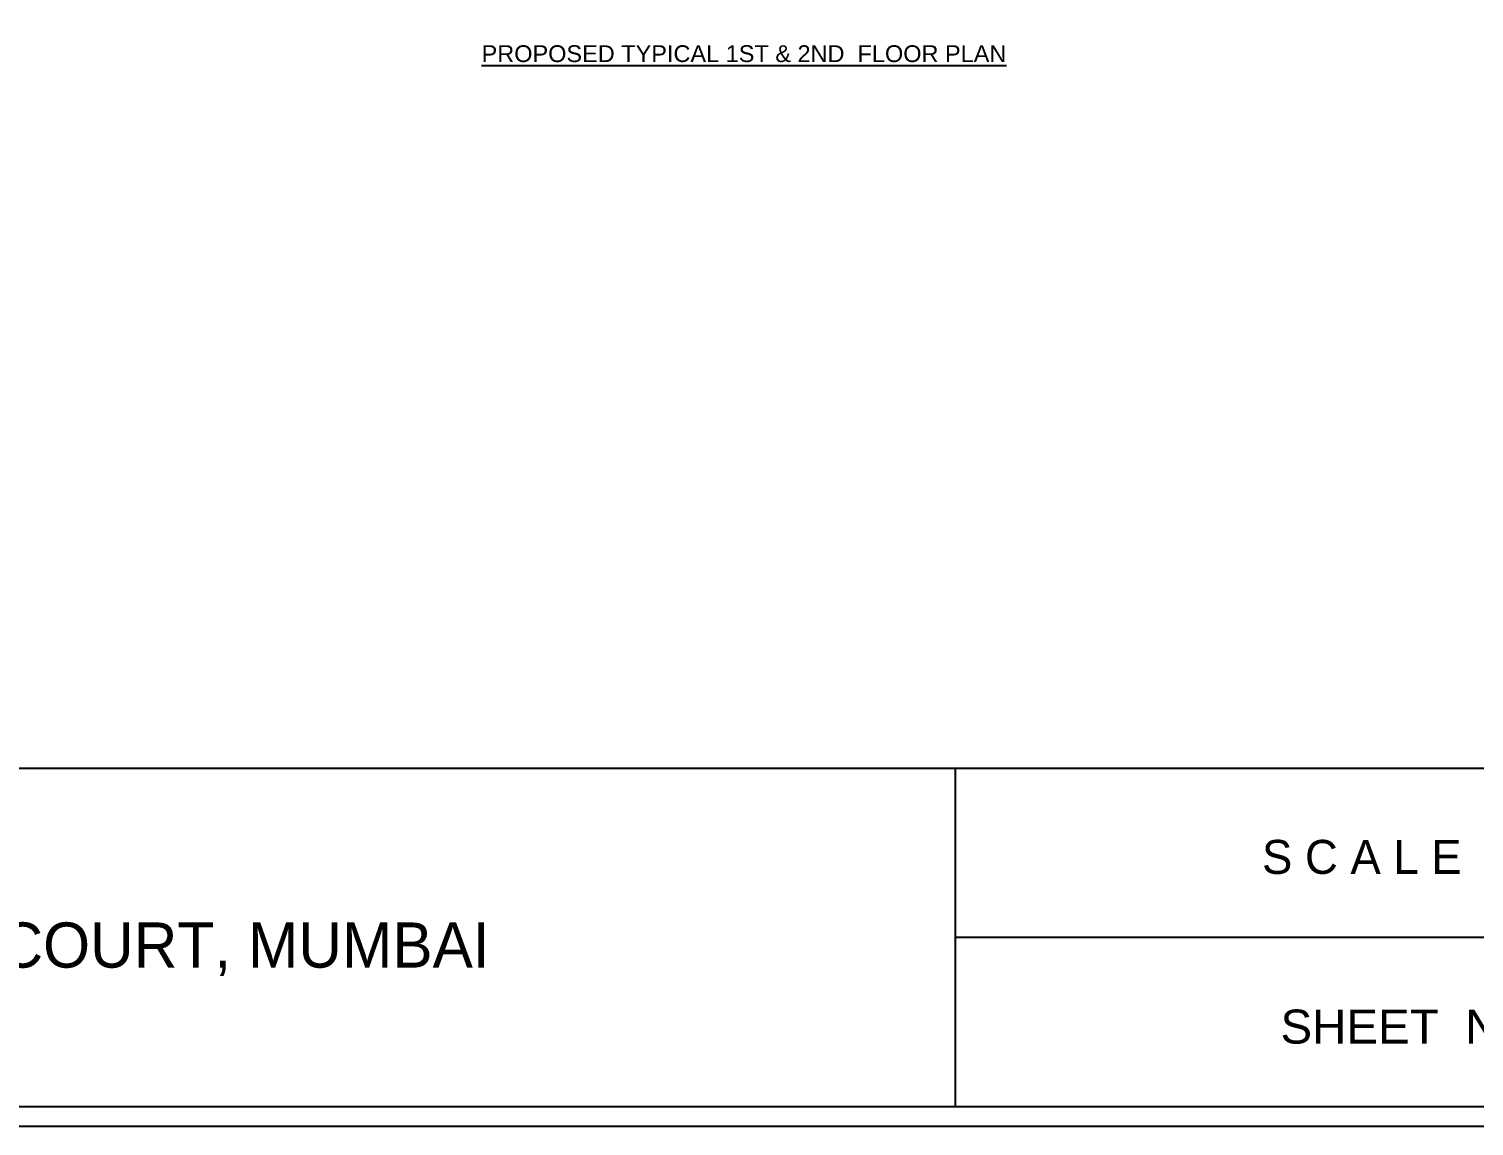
# Model space of a CAD drawing. Header units: millimetres. Extents: x -634016 to -633680, y -35980 to -35884.
# Drawn here: x -633962.8 to -633911.2, y -35977.5 to -35938.3 of the extents above; entities that cross this region are included whole.
import ezdxf
from ezdxf.enums import TextEntityAlignment as Align

# ---------------------------------------------------------------- set-up
doc = ezdxf.new("R2010")
doc.units = ezdxf.units.MM
doc.header["$LTSCALE"] = 200
doc.header["$MEASUREMENT"] = 0
doc.layers.get('0').update_dxf_attribs({"linetype": 'CONTINUOUS'})
doc.layers.add('LEGEND', color=3, linetype='CONTINUOUS', lineweight=25)
doc.layers.add('Text', color=7, linetype='CONTINUOUS', lineweight=100)
doc.styles.add('style1', font='arial.ttf', dxfattribs={"height": 6})
doc.styles.add('style5', font='sanss___.ttf')

msp = doc.modelspace()

# ---------------------------------------------------------------- linework, layer by layer
for p, q in [((-633852.268, -35964.711), (-634015.694, -35964.711)), ((-633929.716, -35976.767), (-633929.716, -35964.711)), ((-633900.678, -35970.739), (-633929.716, -35970.739))]:
    msp.add_line(p, q)
for points in [[(-633851.567, -35977.469), (-633851.567, -35884.139), (-634016.395, -35884.139), (-634016.395, -35977.469)], [(-633852.268, -35976.767), (-633852.268, -35884.84), (-634015.694, -35884.84), (-634015.694, -35976.767)]]:
    msp.add_lwpolyline(points, close=True)

# ---------------------------------------------------------------- texts
at = {"layer": 'LEGEND', "color": 7, "style": 'style1'}
msp.add_text('%%UPROPOSED TYPICAL 1ST & 2ND  FLOOR PLAN', height=0.6, dxfattribs=at).set_placement((-633937.263, -35939.203), align=Align.MIDDLE_CENTER)
at = {"layer": 'Text', "linetype": 'Continuous', "attachment_point": 2}
for s, insert, char_height, width in [('{\\fCentury Gothic|b0|i0|c0|p34;S C A L E   -   1   :   1 0 0}', (-633909.765, -35967.257), 1.21307, 28.41911), ('{\\fCentury Gothic|b0|i0|c0|p34;THE BOMBAY GYMKHANA LTD. - SQUASH COURT, MUMBAI}', (-633977.07, -35970.202), 1.61275, 90.2289)]:
    msp.add_mtext(s, dxfattribs=dict(at, insert=insert, char_height=char_height, width=width))
at = {"layer": 'Text', "linetype": 'Continuous', "insert": (-633911.672, -35973.311), "char_height": 1.21307, "width": 28.41911, "attachment_point": 2, "style": 'style5'}
msp.add_mtext('SHEET  NO.  :  1', dxfattribs=at)

doc.saveas('drawing.dxf')
